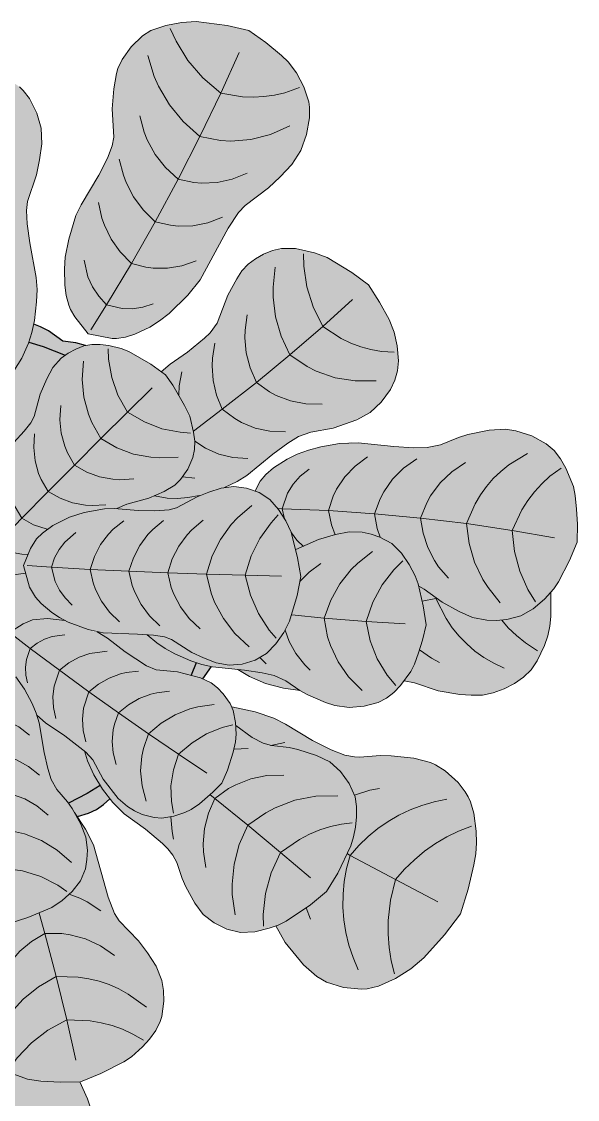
# Model space of a CAD drawing. Header units: centimetres. Extents: x 0 to 879, y -664 to 265.
# Drawn here: x 228.7 to 270.6, y -143.6 to -62.3 of the extents above; entities that cross this region are included whole.
import ezdxf

# ---------------------------------------------------------------- set-up
doc = ezdxf.new("R2010")
doc.units = ezdxf.units.CM
for name, color, linetype, lineweight, true_color in [('VEG-HOJAS', 117, 'Continuous', 18, 0x2e5e38), ('VEG-MACETA', 25, 'Continuous', 25, 0x745440), ('VEG-NERVIOS', 115, 'Continuous', 9, 0x528c5c)]:
    doc.layers.add(name, color=color, linetype=linetype, lineweight=lineweight, true_color=true_color)
doc.layers.add('VEG-RELLENO', color=253, linetype='Continuous', true_color=0x96c896)

# ---------------------------------------------------------------- blocks, each defined once
blk = doc.blocks.new('VEG_Ficus_lyrata_PLANTA')
at = {"layer": 'VEG-RELLENO', "true_color": 0x4a8051}
h = blk.add_hatch(color=105, dxfattribs=at)
h.dxf.hatch_style = 1
h.paths.add_polyline_path([(21.51, 41.45), (22.8, 40.55), (23.97, 39.57), (24.47, 39.09), (24.9, 38.55), (25.29, 37.91), (25.8, 36.83), (26.03, 36.06), (26.08, 35.67), (26.03, 34.44), (25.73, 33.18), (25.23, 32.04), (24.46, 31.02), (23.29, 29.83), (22.7, 29.33), (21.49, 28.48), (20.73, 27.72), (19.95, 26.53), (17.82, 22.63), (16.91, 21.49), (15.49, 20.11), (14.77, 19.55), (14.03, 19.08), (12.91, 18.55), (12.19, 18.32), (11.52, 18.21), (11.2, 18.21), (9.39, 18.57), (8.38, 19.85), (8.04, 20.41), (7.91, 20.73), (7.72, 21.45), (7.61, 22.23), (7.58, 23.48), (7.65, 24.34), (7.91, 25.7), (8.46, 27.48), (8.85, 28.29), (10.18, 30.54), (10.83, 31.82), (11.18, 32.75), (11.31, 33.41), (11.2, 35.53), (11.32, 37.05), (11.51, 38.21), (11.62, 38.58), (11.94, 39.26), (12.62, 40.22), (13.47, 41.04), (13.78, 41.25), (14.47, 41.59), (15.64, 41.92), (16.79, 42.1), (17.89, 42.09), (20.12, 41.76)])
at = {"layer": 'VEG-RELLENO', "true_color": 0x599561}
h = blk.add_hatch(color=103, dxfattribs=at)
h.dxf.hatch_style = 1
h.paths.add_polyline_path([(-2.74, 38.87), (-1.12, 38.88), (1.13, 38.67), (2.16, 38.35), (3.23, 37.86), (4.2, 37.19), (4.47, 36.93), (4.94, 36.31), (5.5, 35.22), (5.83, 34.07), (5.87, 32.89), (5.71, 31.69), (5.49, 30.56), (4.8, 28.54), (4.72, 27.86), (4.77, 26.86), (4.97, 25.42), (5.5, 22.36), (5.49, 20.98), (5.23, 19.11), (5.01, 18.25), (4.73, 17.47), (4.38, 16.73), (3.97, 16.06), (3.29, 15.27), (2.77, 14.9), (2.04, 14.53), (2.26, 15.61), (2.35, 17.03), (2.33, 17.75), (2.09, 18.77), (1.8, 19.43), (1.41, 20.06), (0.72, 20.85), (0.16, 21.24), (-0.48, 21.56), (-1.48, 21.89), (-2.11, 22.03), (-2.74, 22.09), (-4.45, 22.03), (-5.39, 21.93), (-5.54, 23.31), (-5.81, 24.77), (-6.16, 26.04), (-6.47, 26.63), (-7.84, 28.24), (-8.45, 29.18), (-9.03, 30.21), (-9.32, 30.93), (-9.41, 31.29), (-9.49, 32.44), (-9.34, 33.62), (-9.1, 34.34), (-8.93, 34.68), (-8.22, 35.65), (-7.07, 36.74), (-6.14, 37.36), (-4.08, 38.35)])
at = {"layer": 'VEG-RELLENO', "true_color": 0x56935e}
h = blk.add_hatch(color=103, dxfattribs=at)
h.dxf.hatch_style = 1
h.paths.add_polyline_path([(30.53, 22.27), (31.37, 20.96), (32.36, 19.02), (32.63, 18.02), (32.78, 16.9), (32.72, 15.77), (32.52, 15.07), (31.98, 14.04), (31.23, 13.13), (30.67, 12.64), (30.34, 12.44), (29.28, 11.94), (27.87, 11.45), (26.18, 11.15), (25.26, 10.82), (24.44, 10.31), (23.32, 9.48), (21.35, 7.89), (20.62, 7.43), (19.67, 6.98), (18.79, 6.74), (17.78, 6.36), (16.9, 6.21), (15.72, 6.16), (14.98, 6.22), (14.39, 6.35), (15.67, 6.98), (16.36, 7.58), (16.74, 8.09), (17.06, 8.65), (17.29, 9.24), (17.41, 9.84), (17.42, 10.48), (17.34, 11.14), (17.13, 12.07), (16.93, 12.63), (15.77, 14.68), (15.22, 15.47), (14.89, 15.71), (17.16, 17.4), (18.16, 18.23), (18.79, 18.87), (19.25, 19.66), (19.78, 21.18), (20.24, 22.09), (20.78, 23.02), (21.45, 23.81), (22.3, 24.4), (23.29, 24.84), (24.3, 25.02), (25.39, 24.93), (26.79, 24.57), (27.72, 24.16), (29.48, 23.05)])
at = {"layer": 'VEG-RELLENO', "true_color": 0xf2ead8}
h = blk.add_hatch(color=7, dxfattribs=at)
h.dxf.hatch_style = 1
h.paths.add_polyline_path([(5.27, 19.29), (6.38, 18.8), (7.46, 18.02), (8.46, 17.88), (9.18, 17.69), (8.44, 17.42), (7.64, 16.95), (5.98, 17.61), (4.91, 17.94)])
h.paths.add_polyline_path([(-15.11, 12.72), (-14.36, 12.59), (-13.72, 12.55), (-14.17, 12.03), (-15.18, 12.58)])
h.paths.add_polyline_path([(-16.01, -11.47), (-16.95, -10.54), (-17.47, -9.71), (-17.81, -8.78), (-17.99, -7.69), (-16.96, -7.62), (-16.11, -9.3), (-15.17, -10.75)])
h.paths.add_polyline_path([(11.02, -16.52), (10.28, -17.15), (9.71, -17.47), (9.1, -17.72), (8.57, -17.85), (7.89, -16.84), (9.3, -16.11), (10.28, -15.5)])
h.paths.add_polyline_path([(18.7, -6.54), (18.03, -7.45), (17.16, -7.17), (17.52, -6.24)])
at = {"layer": 'VEG-RELLENO', "true_color": 0x7a5e4a}
h = blk.add_hatch(color=35, dxfattribs=at)
h.dxf.hatch_style = 1
h.paths.add_polyline_path([(17.52, -6.24), (17.16, -7.17), (16.13, -6.93), (14.77, -6.81), (14.02, -6.6), (13.13, -6.09), (12.17, -5.43), (10.83, -4.39), (10.05, -3.92), (10.88, -4.04), (13.82, -4.13), (14.55, -4.75), (15.55, -5.39), (16.33, -5.77)])
h.paths.add_polyline_path([(9.3, -16.11), (7.89, -16.84), (6.85, -15.56), (6.58, -15.04), (6.33, -14.22), (5.99, -12.67), (5.75, -11.17), (5.51, -10.2), (6.16, -10.77), (7.62, -11.76), (9.1, -12.89), (9.33, -13.64), (9.62, -14.35), (10.28, -15.5)])
h.paths.add_polyline_path([(-15.17, -10.75), (-16.11, -9.3), (-16.96, -7.62), (-15.4, -7.27), (-14.16, -6.84), (-13.09, -6.28), (-12.13, -5.59), (-11.35, -4.82), (-10.98, -4.26), (-10.27, -2.42), (-10.32, -2.26), (-8.93, -2.16), (-7.77, -1.92), (-7.06, -1.68), (-6.38, -1.38), (-5.48, -0.82), (-4.8, -0.15), (-3.84, 1.45), (-3.88, 2.03), (-3.09, 1.32), (-2.54, 0.95), (-2, 0.68), (-1.46, 0.54), (-0.08, 0.38), (1.12, 1.13), (2.19, 0.6), (2.7, 0.43), (3.57, 0.37), (4.67, 0.5), (4.95, -0.54), (5.4, -1.29), (5.84, -1.78), (6.35, -2.24), (6.92, -2.65), (7.62, -3.06), (6.32, -2.92), (5.17, -3.02), (4.47, -3.3), (3.45, -3.97), (3.12, -5.06), (3.05, -5.52), (3.09, -6.03), (3.21, -6.57), (2.38, -5.92), (1.57, -5.51), (1.03, -5.39), (-0.24, -5.3), (-0.33, -4.4), (-0.59, -3.44), (-0.89, -2.89), (-1.8, -1.65), (-3.19, -1.22), (-3.77, -1.13), (-4.4, -1.17), (-5.43, -1.43), (-6.49, -1.88), (-7.17, -2.27), (-8.22, -3.05), (-9.2, -3.95), (-10.01, -4.95), (-11.09, -6.75), (-12.04, -8.22), (-12.84, -9.19), (-13.35, -9.59), (-14.51, -10.26)])
h.paths.add_polyline_path([(-14.17, 12.03), (-13.72, 12.55), (-12.71, 12.59), (-11.99, 12.77), (-10.59, 13.47), (-9.93, 12.87), (-9.26, 12.39), (-8.82, 11.89), (-7.93, 11.03), (-7.57, 10.56), (-7.3, 10.04), (-7.02, 9.22), (-6.66, 7.95), (-6.35, 6.52), (-7.13, 7.06), (-8.21, 7.65), (-8.93, 7.94), (-9.89, 8.18), (-10.82, 9.38), (-11.83, 10.4), (-12.9, 11.28)])
h.paths.add_polyline_path([(5.98, 17.61), (7.64, 16.95), (6.91, 16.28), (6.39, 15.46), (5.76, 14.01), (5.4, 12.61), (5.06, 11.85), (4.56, 11.22), (3.76, 10.37), (2.61, 9.28), (2.21, 10.65), (1.8, 12.51), (1.79, 13.42), (2.04, 14.53), (3.04, 15.07), (3.53, 15.5), (3.97, 16.06), (4.38, 16.73), (4.91, 17.94)])
h.paths.add_polyline_path([(17.51, 6.24), (16.05, 5.44), (15.23, 5.25), (13.16, 5.25), (11.54, 5.39), (12.29, 5.72), (13.68, 6.06), (14.39, 6.35), (14.98, 6.22), (15.72, 6.16), (16.5, 6.17), (17.49, 6.3)])
at = {"layer": 'VEG-RELLENO', "true_color": 0x659d6c}
h = blk.add_hatch(color=103, dxfattribs=at)
h.dxf.hatch_style = 1
h.paths.add_polyline_path([(15.22, 15.47), (15.99, 14.32), (16.93, 12.63), (17.21, 11.77), (17.39, 10.81), (17.41, 9.84), (17.19, 8.94), (16.74, 8.09), (16.15, 7.36), (15.4, 6.82), (13.68, 6.06), (12.29, 5.72), (11.54, 5.39), (10.96, 5.4), (10.23, 5.33), (8.7, 4.99), (7.65, 4.61), (6.72, 4.11), (5.68, 3.31), (5.15, 2.63), (4.51, 1.09), (4.67, 0.5), (3.57, 0.37), (2.7, 0.43), (2.19, 0.6), (1.12, 1.13), (1.74, 1.72), (2.25, 2.56), (2.65, 3.56), (2.92, 4.66), (3.04, 5.9), (3.03, 7.18), (2.94, 7.98), (2.61, 9.28), (3.76, 10.37), (4.56, 11.22), (5.06, 11.85), (5.31, 12.34), (5.76, 14.01), (6.11, 14.87), (6.55, 15.75), (7.11, 16.5), (7.86, 17.1), (8.74, 17.55), (9.65, 17.77), (10.62, 17.73), (11.88, 17.45), (12.71, 17.1), (14.28, 16.15)])
at = {"layer": 'VEG-RELLENO', "true_color": 0x4e8856}
h = blk.add_hatch(color=105, dxfattribs=at)
h.dxf.hatch_style = 1
h.paths.add_polyline_path([(46.29, 2.85), (45.71, 1.46), (44.71, -0.41), (44.07, -1.18), (43.27, -1.94), (42.35, -2.56), (41.34, -2.92), (40.21, -3.06), (39.1, -3), (38.05, -2.69), (37.03, -2.19), (36.09, -1.68), (34.74, -0.7), (34.33, -0.47), (33.94, 0.59), (33.43, 1.46), (33.02, 2.03), (32.29, 2.74), (31.72, 3.08), (31.07, 3.35), (30.4, 3.54), (29.73, 3.64), (28.72, 3.57), (26.76, 3.04), (25.05, 2.3), (24.79, 3.32), (24.58, 3.9), (24.13, 4.75), (23.75, 5.32), (23.32, 5.84), (22.84, 6.27), (21.99, 6.71), (22.19, 7.17), (22.56, 7.71), (23.07, 8.21), (23.69, 8.69), (24.4, 9.12), (25.16, 9.49), (26, 9.79), (26.93, 10.05), (28.36, 10.3), (29.28, 10.37), (33.58, 9.99), (34.96, 9.98), (35.65, 10.1), (37.68, 10.88), (38.82, 11.15), (40.06, 11.35), (41.28, 11.33), (42.48, 11.03), (43.62, 10.49), (44.26, 10.03), (44.54, 9.76), (45.24, 8.79), (45.89, 7.39), (46.14, 6.36), (46.31, 4.2)])
at = {"layer": 'VEG-RELLENO', "true_color": 0x6ba172}
h = blk.add_hatch(color=113, dxfattribs=at)
h.dxf.hatch_style = 1
h.paths.add_polyline_path([(25.43, 0.26), (25.15, -1.17), (24.58, -3.12), (24.14, -3.97), (23.55, -4.82), (22.84, -5.56), (21.99, -6.05), (21, -6.34), (20.01, -6.42), (19.04, -6.24), (18.08, -5.88), (17.2, -5.47), (15.67, -4.5), (15.13, -4.3), (14.3, -4.17), (13.09, -4.08), (10.5, -4), (9.38, -3.75), (7.88, -3.19), (7.22, -2.84), (6.63, -2.45), (5.84, -1.78), (5.4, -1.29), (4.95, -0.54), (4.51, 1.09), (5.03, 2.38), (5.48, 3.09), (5.92, 3.52), (6.72, 4.11), (7.98, 4.74), (9.08, 5.09), (10.6, 5.37), (11.34, 5.4), (13.16, 5.25), (14.4, 5.22), (15.5, 5.29), (16.05, 5.44), (17.6, 6.28), (18.48, 6.63), (19.43, 6.93), (20.38, 7.05), (21.34, 6.92), (22.28, 6.59), (23.08, 6.07), (23.75, 5.32), (24.45, 4.18), (24.79, 3.32), (25.24, 1.46)])
at = {"layer": 'VEG-RELLENO', "true_color": 0x528e5a}
h = blk.add_hatch(color=93, dxfattribs=at)
h.dxf.hatch_style = 1
h.paths.add_polyline_path([(34.89, -3.38), (34.55, -4.75), (34.01, -6.34), (33.57, -7.17), (32.95, -7.97), (32.18, -8.72), (31.59, -9.09), (30.57, -9.46), (29.45, -9.62), (28.36, -9.56), (27.29, -9.25), (25.65, -8.51), (24.29, -7.6), (23.43, -7.21), (22.52, -7.01), (21.19, -6.81), (18.77, -6.55), (17.55, -6.25), (16.33, -5.77), (15.55, -5.39), (14.55, -4.75), (13.82, -4.13), (14.86, -4.24), (15.4, -4.39), (15.93, -4.64), (16.94, -5.31), (17.48, -5.61), (18.71, -6.14), (19.36, -6.33), (20.01, -6.42), (20.67, -6.39), (21.67, -6.17), (22.29, -5.91), (22.84, -5.56), (23.55, -4.82), (24.31, -3.69), (24.69, -2.82), (25.15, -1.17), (25.43, 0.26), (25.05, 2.3), (27.06, 3.14), (28.38, 3.5), (29.4, 3.64), (30.4, 3.54), (31.07, 3.35), (31.72, 3.08), (32.55, 2.53), (33.23, 1.75), (33.94, 0.59), (34.28, -0.29), (34.72, -2.17)])
at = {"layer": 'VEG-RELLENO', "true_color": 0x4a8051}
h = blk.add_hatch(color=105, dxfattribs=at)
h.dxf.hatch_style = 1
h.paths.add_polyline_path([(44.31, -0.93), (44.29, -2.75), (44.22, -3.48), (44.07, -4.21), (43.66, -5.34), (43.28, -6.09), (42.82, -6.77), (42.25, -7.34), (41.55, -7.82), (40.77, -8.22), (39.95, -8.51), (39.14, -8.68), (38.29, -8.7), (37.43, -8.63), (35.8, -8.36), (34, -7.77), (33.24, -7.62), (33.74, -6.91), (34.01, -6.34), (34.55, -4.75), (34.89, -3.38), (34.72, -2.17), (34.33, -0.47), (34.74, -0.7), (36.09, -1.68), (37.37, -2.37), (38.4, -2.82), (39.46, -3.04), (40.21, -3.06), (40.97, -2.99), (42.03, -2.71), (42.97, -2.17), (43.55, -1.69)])
h.paths.add_polyline_path([(25.39, -8.35), (23.65, -8.05), (22.76, -7.8), (21.55, -7.28), (20.68, -6.75), (22.83, -7.06), (23.73, -7.31), (24.29, -7.6)])
at = {"layer": 'VEG-RELLENO', "true_color": 0x5f9967}
h = blk.add_hatch(color=103, dxfattribs=at)
h.dxf.hatch_style = 1
h.paths.add_polyline_path([(19.48, -15.32), (18.66, -16.15), (17.38, -17.19), (16.67, -17.55), (15.84, -17.83), (14.95, -17.96), (14.07, -17.86), (13.16, -17.56), (12.34, -17.1), (11.64, -16.49), (11.04, -15.75), (10.52, -15.02), (9.73, -13.57), (9.39, -13.16), (8.79, -12.64), (7.88, -11.95), (6.16, -10.77), (5.51, -10.2), (5.15, -9.32), (4.57, -8.25), (3.91, -7.31), (3.21, -6.57), (3.09, -6.03), (3.05, -5.52), (3.12, -5.06), (3.45, -3.97), (4.47, -3.3), (5.17, -3.02), (6.32, -2.92), (7.62, -3.06), (8.62, -3.5), (10.24, -4.02), (10.83, -4.39), (12.17, -5.43), (13.13, -6.09), (14.02, -6.6), (14.77, -6.81), (16.13, -6.93), (16.98, -7.13), (17.86, -7.38), (18.66, -7.77), (19.35, -8.35), (19.94, -9.07), (20.33, -9.85), (20.51, -10.74), (20.53, -11.93), (20.4, -12.74), (19.89, -14.34)])
at = {"layer": 'VEG-RELLENO', "true_color": 0x649c6b}
h = blk.add_hatch(color=103, dxfattribs=at)
h.dxf.hatch_style = 1
h.paths.add_polyline_path([(3.48, -25.89), (2.11, -25.79), (0.22, -25.49), (-0.63, -25.19), (-1.5, -24.74), (-2.29, -24.17), (-2.87, -23.44), (-3.29, -22.56), (-3.52, -21.65), (-3.53, -20.71), (-3.36, -19.76), (-3.15, -18.86), (-2.63, -17.51), (-2.49, -16.69), (-2.54, -15.88), (-2.73, -14.73), (-3.15, -12.91), (-2.65, -12.06), (-1.54, -10.47), (-1.01, -9.4), (-0.61, -8.22), (-0.41, -7.41), (-0.24, -6.25), (-0.24, -5.3), (1.3, -5.44), (2.11, -5.75), (2.65, -6.1), (3.43, -6.78), (3.91, -7.31), (4.36, -7.92), (5.15, -9.32), (5.58, -10.41), (6.26, -13.93), (6.58, -15.04), (6.85, -15.56), (8, -16.98), (8.5, -17.82), (8.98, -18.75), (9.28, -19.72), (9.32, -20.74), (9.17, -21.78), (8.79, -22.69), (8.17, -23.5), (7.16, -24.38), (6.37, -24.85), (4.62, -25.55)])
at = {"layer": 'VEG-RELLENO', "true_color": 0x4c8453}
h = blk.add_hatch(color=105, dxfattribs=at)
h.dxf.hatch_style = 1
h.paths.add_polyline_path([(37.48, -25.18), (36.28, -26.76), (35.01, -28.2), (34.41, -28.81), (33.74, -29.34), (32.99, -29.83), (32.16, -30.28), (31.29, -30.63), (30.43, -30.83), (30, -30.86), (28.66, -30.74), (27.79, -30.49), (26.99, -30.14), (26.63, -29.92), (25.95, -29.36), (25.33, -28.7), (24.49, -27.68), (24.03, -26.99), (23.54, -26.09), (24.03, -25.9), (24.63, -25.57), (26.35, -24.36), (27.38, -23.51), (27.85, -22.74), (28.93, -20.7), (29.32, -19.71), (29.55, -18.64), (29.64, -17.87), (29.64, -17.09), (29.52, -16.37), (29.26, -15.69), (28.88, -15.04), (28.17, -14.18), (27.61, -13.73), (26.62, -13.24), (25.55, -12.89), (24.88, -12.7), (22.89, -12.42), (22.03, -12.05), (20.52, -10.97), (20.41, -10.13), (20.23, -9.58), (21.98, -9.94), (23.4, -10.43), (24.28, -10.89), (25.92, -11.89), (27.72, -12.82), (28.39, -13.11), (29.1, -13.3), (29.48, -13.35), (31.84, -13.24), (33.53, -13.39), (34.4, -13.53), (35.23, -13.77), (35.6, -13.95), (36.32, -14.4), (37, -14.97), (37.84, -15.98), (38.23, -16.73), (38.57, -18.04), (38.69, -19.41), (38.65, -20.67), (38.41, -21.9), (37.9, -23.89)])
at = {"layer": 'VEG-RELLENO', "true_color": 0x57945e}
h = blk.add_hatch(color=103, dxfattribs=at)
h.dxf.hatch_style = 1
h.paths.add_polyline_path([(27.38, -23.51), (26.15, -24.51), (24.63, -25.57), (23.72, -26.03), (22.68, -26.37), (21.58, -26.58), (20.88, -26.59), (19.85, -26.34), (18.88, -25.87), (18.06, -25.23), (17.43, -24.38), (16.6, -22.84), (16.06, -21.31), (15.6, -20.51), (14.98, -19.87), (13.98, -19.03), (11.79, -17.36), (11.23, -16.78), (10.7, -16.12), (10, -15.05), (9.62, -14.35), (9.33, -13.64), (9.1, -12.89), (9.73, -13.57), (10.68, -15.26), (11.43, -16.25), (11.86, -16.71), (12.34, -17.1), (13.16, -17.56), (14.07, -17.86), (14.66, -17.96), (15.25, -17.94), (15.84, -17.83), (16.4, -17.65), (17.15, -17.32), (17.79, -16.89), (18.66, -16.15), (19.48, -15.32), (19.95, -14.16), (20.4, -12.74), (20.53, -11.93), (20.52, -10.97), (21.76, -11.89), (22.59, -12.32), (23.21, -12.49), (24.54, -12.65), (25.21, -12.79), (26.62, -13.24), (27.61, -13.73), (28.42, -14.44), (28.88, -15.04), (29.26, -15.69), (29.52, -16.37), (29.6, -16.72), (29.64, -17.87), (29.41, -19.37), (29.08, -20.38), (28.09, -22.33)])
at = {"layer": 'VEG-RELLENO', "true_color": 0x55925d}
h = blk.add_hatch(color=103, dxfattribs=at)
h.dxf.hatch_style = 1
h.paths.add_polyline_path([(8.81, -37.86), (7.28, -37.88), (5.14, -37.72), (4.48, -37.56), (3.82, -37.33), (3.14, -37.03), (2.49, -36.66), (1.94, -36.21), (1.7, -35.96), (1.09, -35.04), (0.77, -34.37), (0.56, -33.68), (0.46, -32.62), (0.69, -30.47), (1.12, -28.88), (1.2, -28.25), (1.12, -27.32), (0.69, -25.59), (2.33, -25.82), (3.48, -25.89), (4.82, -25.47), (6.64, -24.71), (7.41, -24.18), (8.17, -23.5), (8.61, -22.97), (8.95, -22.4), (9.17, -21.78), (9.32, -20.74), (9.31, -20.05), (9.21, -19.39), (8.83, -18.43), (8.35, -17.55), (9.18, -18.79), (9.77, -19.99), (10.89, -23.93), (11.37, -25.16), (11.94, -25.98), (13.19, -27.22), (14.31, -28.79), (14.83, -29.85), (15.02, -30.58), (15.09, -31.37), (15.01, -32.57), (14.82, -33.3), (14.67, -33.65), (14.26, -34.31), (13.49, -35.22), (12.66, -35.97), (11.75, -36.53), (9.87, -37.44)])
at = {"layer": 'VEG-RELLENO', "true_color": 0x498050}
h = blk.add_hatch(color=105, dxfattribs=at)
h.dxf.hatch_style = 1
h.paths.add_polyline_path([(2.84, -47.85), (1.2, -47.63), (-0.71, -47.22), (-1.72, -46.85), (-2.73, -46.3), (-3.69, -45.61), (-4.21, -45.07), (-4.79, -44.1), (-5.16, -43), (-5.31, -41.9), (-5.17, -40.77), (-4.68, -38.96), (-3.89, -37.05), (-3.78, -36.4), (-3.81, -35.43), (-3.99, -34.03), (-4.5, -31.54), (-4.6, -30.6), (-3.95, -30.11), (-3.44, -29.56), (-2.83, -28.61), (-2.57, -27.95), (-2.44, -27.22), (-2.4, -26.47), (-2.45, -25.03), (-2.67, -23.91), (-2.59, -23.83), (-2.04, -24.37), (-1.21, -24.9), (-0.07, -25.41), (0.69, -25.59), (1.12, -27.32), (1.2, -28.25), (1.12, -28.88), (0.76, -30.14), (0.63, -30.8), (0.47, -32.25), (0.46, -32.98), (0.56, -33.68), (0.77, -34.37), (1.09, -35.04), (1.48, -35.67), (1.94, -36.21), (2.49, -36.66), (3.48, -37.18), (4.48, -37.56), (5.14, -37.72), (5.8, -37.8), (7.52, -37.89), (8.74, -37.86), (9.34, -39.15), (9.73, -40.36), (9.82, -41.59), (9.74, -42.45), (9.56, -43.28), (9.27, -44.04), (9.08, -44.38), (8.32, -45.32), (7.12, -46.31), (6.19, -46.82), (4.15, -47.53)])
at = {"layer": 'VEG-HOJAS'}
for points in [[(21.51, 41.45), (22.8, 40.55), (23.97, 39.57), (24.47, 39.09), (25.1, 38.24), (25.65, 37.2), (26.03, 36.06), (26.08, 35.67), (26.08, 34.87), (25.86, 33.59), (25.42, 32.4), (24.74, 31.35), (23.87, 30.4), (23, 29.57), (21.22, 28.25), (20.73, 27.72), (19.95, 26.53), (17.82, 22.63), (16.91, 21.49), (15.49, 20.11), (14.77, 19.55), (14.03, 19.08), (12.91, 18.55), (12.19, 18.32), (11.52, 18.21), (11.2, 18.21), (9.39, 18.57), (8.38, 19.85), (8.04, 20.41), (7.91, 20.73), (7.72, 21.45), (7.61, 22.23), (7.58, 23.48), (7.65, 24.34), (7.91, 25.7), (8.46, 27.48), (8.85, 28.29), (10.18, 30.54), (10.83, 31.82), (11.18, 32.75), (11.31, 33.41), (11.2, 35.53), (11.32, 37.05), (11.51, 38.21), (11.62, 38.58), (11.94, 39.26), (12.62, 40.22), (13.47, 41.04), (14.11, 41.44), (15.24, 41.83), (16.42, 42.05), (17.53, 42.12), (19.86, 41.81)], [(25.43, 0.26), (25.15, -1.17), (24.58, -3.12), (24.14, -3.97), (23.55, -4.82), (22.84, -5.56), (21.99, -6.05), (21, -6.34), (20.01, -6.42), (19.04, -6.24), (18.08, -5.88), (17.2, -5.47), (15.67, -4.5), (15.13, -4.3), (14.3, -4.17), (13.09, -4.08), (10.5, -4), (9.38, -3.75), (7.88, -3.19), (7.22, -2.84), (6.63, -2.45), (5.84, -1.78), (5.4, -1.29), (4.95, -0.54), (4.51, 1.09), (5.03, 2.38), (5.48, 3.09), (5.92, 3.52), (6.72, 4.11), (7.98, 4.74), (9.08, 5.09), (10.6, 5.37), (11.34, 5.4), (13.16, 5.25), (14.4, 5.22), (15.5, 5.29), (16.05, 5.44), (17.6, 6.28), (18.48, 6.63), (19.43, 6.93), (20.38, 7.05), (21.34, 6.92), (22.28, 6.59), (23.08, 6.07), (23.75, 5.32), (24.3, 4.46), (24.7, 3.61), (25.19, 1.68)]]:
    blk.add_lwpolyline(points, close=True, dxfattribs=at)
for points in [[(4.2, 37.19), (4.47, 36.93), (4.94, 36.31), (5.5, 35.22), (5.83, 34.07), (5.87, 32.89), (5.71, 31.69), (5.49, 30.56), (4.8, 28.54), (4.72, 27.86), (4.77, 26.86), (4.97, 25.42), (5.45, 22.81), (5.52, 21.91), (5.49, 20.98), (5.32, 19.56), (5.13, 18.67), (4.88, 17.85), (4.38, 16.73), (3.76, 15.77)], [(14.89, 15.71), (15.58, 16.27), (16.88, 17.17), (18.16, 18.23), (18.59, 18.64), (19.12, 19.38), (19.92, 21.48), (20.59, 22.72), (20.98, 23.31), (21.45, 23.81), (22, 24.22), (22.62, 24.57), (23.29, 24.84), (23.96, 24.99), (25.02, 24.99), (26.46, 24.67), (27.42, 24.31), (29.27, 23.19), (30.53, 22.27), (31.37, 20.96), (32.09, 19.64), (32.48, 18.7), (32.7, 17.66), (32.79, 16.52), (32.72, 15.77), (32.52, 15.07), (32.19, 14.37), (31.5, 13.41), (30.67, 12.64), (29.65, 12.09), (27.87, 11.45), (26.18, 11.15), (25.26, 10.82), (24.44, 10.31), (23.32, 9.48), (21.35, 7.89), (20.62, 7.43), (19.67, 6.98)], [(3.76, 10.37), (4.56, 11.22), (5.06, 11.85), (5.31, 12.34), (5.76, 14.01), (6.25, 15.17), (6.72, 16.02), (7.34, 16.72), (7.86, 17.1), (8.44, 17.42), (9.04, 17.65), (9.65, 17.77), (10.29, 17.77), (10.95, 17.68), (11.88, 17.45), (12.44, 17.24), (14.1, 16.27), (15.22, 15.47), (15.77, 14.68), (16.66, 13.17), (17.04, 12.35), (17.34, 11.14), (17.42, 10.48), (17.41, 9.84), (17.29, 9.24), (16.91, 8.36), (16.36, 7.58), (15.92, 7.16), (15.11, 6.67), (13.96, 6.16), (12.29, 5.72), (11.54, 5.39)], [(21.99, 6.71), (22.36, 7.45), (22.8, 7.96), (23.37, 8.45), (24.4, 9.12), (25.16, 9.49), (26, 9.79), (26.93, 10.05), (28.36, 10.3), (29.75, 10.35), (32.44, 10.07), (33.93, 9.97), (34.96, 9.98), (35.98, 10.2), (37.32, 10.75), (38.04, 10.97), (39.64, 11.3), (40.88, 11.37), (41.67, 11.26), (42.87, 10.87), (43.95, 10.27), (44.54, 9.76), (45.03, 9.14), (45.43, 8.44), (46, 7.05), (46.14, 6.36), (46.24, 5.34), (46.31, 4.2), (46.29, 2.85), (45.71, 1.46), (44.88, -0.13), (44.52, -0.68), (43.82, -1.44), (42.97, -2.17), (42.03, -2.71), (40.97, -2.99), (40.21, -3.06), (39.46, -3.04), (38.4, -2.82), (37.37, -2.37), (36.09, -1.68), (34.74, -0.7), (34.33, -0.47)], [(17.78, 6.36), (16.9, 6.21), (16.11, 6.15), (15.34, 6.18), (14.39, 6.35)], [(25.05, 2.3), (26.76, 3.04), (28.04, 3.42), (29.07, 3.62), (30.06, 3.6), (30.74, 3.46), (31.4, 3.23), (32.29, 2.74), (33.02, 2.03), (33.62, 1.16), (34.07, 0.3), (34.28, -0.29), (34.67, -1.95), (34.89, -3.38), (34.62, -4.54), (34.31, -5.49), (34.01, -6.34), (33.74, -6.91), (32.95, -7.97), (32.45, -8.49), (31.89, -8.92), (31.27, -9.24), (30.2, -9.53), (29.08, -9.62), (28, -9.48), (27.29, -9.25), (25.95, -8.66), (25.36, -8.33), (24.29, -7.6), (23.43, -7.21), (22.52, -7.01), (21.19, -6.81), (18.77, -6.55), (17.95, -6.37), (17.14, -6.1), (15.93, -5.58), (15.2, -5.18), (14.55, -4.75), (13.82, -4.13)], [(4.67, 0.5), (3.57, 0.37), (2.7, 0.43), (2.19, 0.6), (1.12, 1.13)], [(44.31, -0.93), (44.29, -2.75), (44.22, -3.48), (44.07, -4.21), (43.81, -4.95), (43.28, -6.09), (42.82, -6.77), (42.25, -7.34), (41.55, -7.82), (40.77, -8.22), (39.95, -8.51), (39.14, -8.68), (38.29, -8.7), (37.43, -8.63), (35.8, -8.36), (34, -7.77), (33.24, -7.62)], [(3.21, -6.57), (3.09, -6.03), (3.05, -5.52), (3.12, -5.06), (3.45, -3.97), (4.47, -3.3), (5.17, -3.02), (6.32, -2.92), (7.62, -3.06)], [(10.05, -3.92), (10.83, -4.39), (12.17, -5.43), (13.79, -6.49), (14.52, -6.77), (16.13, -6.93), (17.86, -7.38), (18.66, -7.77), (19.13, -8.14), (19.57, -8.58), (20.1, -9.32), (20.33, -9.85), (20.51, -10.74), (20.54, -11.64), (20.5, -12.2), (20.33, -13), (19.89, -14.34), (19.48, -15.32), (18.79, -16.02), (17.79, -16.89), (17.15, -17.32), (16.67, -17.55), (15.84, -17.83), (14.95, -17.96), (14.37, -17.92), (13.46, -17.68), (12.87, -17.42), (12.34, -17.1), (11.64, -16.49), (10.52, -15.02), (9.73, -13.57), (9.2, -12.98), (7.62, -11.76), (6.16, -10.77), (5.51, -10.2)], [(3.91, -7.31), (4.57, -8.25), (5.15, -9.32), (5.46, -10.05), (5.68, -10.79), (6.06, -13.01), (6.33, -14.22), (6.58, -15.04), (7.02, -15.8), (7.81, -16.73), (8.17, -17.25), (8.83, -18.43), (9.21, -19.39), (9.33, -20.39), (9.29, -21.09), (9.17, -21.78), (8.79, -22.69), (8.17, -23.5), (7.41, -24.18), (6.64, -24.71), (4.82, -25.47), (3.48, -25.89)], [(25.39, -8.35), (24.13, -8.16), (22.76, -7.8), (21.55, -7.28), (20.68, -6.75)], [(20.23, -9.58), (21.98, -9.94), (23.4, -10.43), (24.28, -10.89), (26.31, -12.1), (27.72, -12.82), (28.74, -13.22), (29.48, -13.35), (29.86, -13.36), (31.44, -13.25), (32.24, -13.26), (33.97, -13.45), (35.23, -13.77), (35.6, -13.95), (36.32, -14.4), (37.31, -15.29), (37.84, -15.98), (38.05, -16.35), (38.23, -16.73), (38.48, -17.59), (38.67, -18.96), (38.7, -19.84), (38.65, -20.67), (38.5, -21.5), (38.06, -23.32), (37.48, -25.18), (36.28, -26.76), (34.72, -28.51), (33.74, -29.34), (32.58, -30.06), (31.29, -30.63), (30.43, -30.83), (30, -30.86), (28.66, -30.74), (27.38, -30.33), (26.63, -29.92), (25.63, -29.04), (24.25, -27.34), (23.54, -26.09)], [(20.52, -10.97), (21.76, -11.89), (22.59, -12.32), (23.21, -12.49), (24.54, -12.65), (25.21, -12.79), (26.62, -13.24), (27.61, -13.73), (28.42, -14.44), (29.09, -15.36), (29.52, -16.37), (29.64, -17.09), (29.64, -17.87), (29.55, -18.64), (29.41, -19.37), (29.21, -20.05), (28.22, -22.11), (27.38, -23.51), (26.15, -24.51), (24.33, -25.74), (23.72, -26.03), (23.04, -26.27), (21.95, -26.54), (20.88, -26.59), (19.85, -26.34), (18.88, -25.87), (18.06, -25.23), (17.43, -24.38), (16.74, -23.14), (16.48, -22.53), (16.06, -21.31), (15.78, -20.76), (15.4, -20.29), (14.98, -19.87), (13.7, -18.8), (12.1, -17.63), (11.23, -16.78), (10.45, -15.77), (9.8, -14.7), (9.33, -13.64), (9.1, -12.89)], [(8.35, -17.55), (9.18, -18.79), (9.77, -19.99), (10.89, -23.93), (11.37, -25.16), (11.72, -25.72), (13.19, -27.22), (13.86, -28.13), (14.51, -29.14), (14.94, -30.21), (15.07, -30.97), (15.09, -31.77), (14.93, -32.94), (14.82, -33.3), (14.48, -33.99), (14.02, -34.63), (13.49, -35.22), (12.66, -35.97), (12.06, -36.36), (10.33, -37.24), (8.81, -37.86), (7.28, -37.88), (5.8, -37.8), (4.81, -37.65), (3.48, -37.18)], [(8.74, -37.86), (9.34, -39.15), (9.73, -40.36)]]:
    blk.add_lwpolyline(points, dxfattribs=at)
at = {"layer": 'VEG-MACETA'}
for points in [[(9.18, 17.69), (8.46, 17.88), (7.46, 18.02), (6.38, 18.8), (5.79, 19.1), (5.27, 19.29)], [(4.91, 17.94), (5.98, 17.61), (7.64, 16.95)], [(17.52, -6.24), (17.16, -7.17)], [(18.03, -7.45), (18.7, -6.54)], [(10.28, -15.5), (9.3, -16.11), (7.89, -16.84)], [(8.57, -17.85), (9.41, -17.6), (10, -17.32), (10.54, -16.95), (11.02, -16.52)]]:
    blk.add_lwpolyline(points, dxfattribs=at)
at = {"layer": 'VEG-NERVIOS'}
for points in [[(19.39, 36.72), (18.03, 37.88), (16.9, 39.19), (16.01, 40.63), (15.57, 41.6)], [(17.81, 33.45), (16.55, 34.58), (15.51, 35.84), (14.7, 37.24), (14.37, 37.98), (13.87, 39.56)], [(19.39, 36.72), (20.78, 39.78)], [(17.81, 33.45), (19.39, 36.72)], [(19.39, 36.72), (21.04, 36.45), (21.85, 36.42), (22.65, 36.46), (23.45, 36.57), (24.23, 36.75), (25.33, 37.14)], [(16.16, 30.22), (15.21, 31.11), (14.44, 32.1), (13.84, 33.19), (13.61, 33.77), (13.27, 35)], [(17.81, 33.45), (19.37, 33.16), (20.14, 33.11), (21.66, 33.22), (23.15, 33.6), (24.61, 34.25)], [(16.16, 30.22), (17.81, 33.45)], [(14.44, 27.02), (13.54, 27.91), (12.81, 28.9), (12.25, 29.97), (12.04, 30.53), (11.73, 31.74)], [(14.44, 27.02), (16.16, 30.22)], [(16.16, 30.22), (17.35, 29.97), (17.94, 29.92), (19.11, 29.97), (20.26, 30.22), (21.39, 30.69)], [(12.64, 23.87), (11.8, 24.75), (11.12, 25.71), (10.61, 26.75), (10.42, 27.3), (10.15, 28.46)], [(12.64, 23.87), (14.44, 27.02)], [(14.44, 27.02), (15.59, 26.75), (16.16, 26.69), (17.29, 26.72), (18.42, 26.94), (19.53, 27.36)], [(27.08, 19.11), (26.35, 20.6), (25.88, 22.12), (25.65, 23.68), (25.63, 24.6)], [(10.77, 20.76), (10.18, 21.41), (9.71, 22.11), (9.36, 22.86), (9.07, 24.11)], [(10.77, 20.76), (12.64, 23.87)], [(12.64, 23.87), (13.74, 23.59), (14.28, 23.52), (15.37, 23.51), (16.46, 23.7), (17.53, 24.08)], [(24.6, 16.97), (23.95, 18.4), (23.53, 19.85), (23.35, 21.33), (23.35, 22.08), (23.5, 23.6)], [(27.08, 19.11), (29.33, 21.15)], [(9.57, 18.86), (10.77, 20.76)], [(10.77, 20.76), (11.94, 20.48), (12.72, 20.46), (13.5, 20.57), (14.28, 20.82)], [(22.08, 14.89), (21.6, 16), (21.31, 17.12), (21.2, 18.26), (21.22, 18.84), (21.38, 20.01)], [(24.6, 16.97), (27.08, 19.11)], [(27.08, 19.11), (28.48, 18.22), (29.2, 17.87), (29.95, 17.59), (30.72, 17.38), (31.51, 17.24), (32.47, 17.17)], [(12.34, 12.65), (11.63, 13.93), (11.16, 15.27), (10.92, 16.65), (10.89, 17.44)], [(19.5, 12.87), (19.06, 13.95), (18.81, 15.05), (18.73, 16.16), (18.76, 16.72), (18.94, 17.86)], [(10.33, 10.66), (9.66, 11.88), (9.4, 12.5), (9.06, 13.79), (8.93, 15.13), (9.03, 16.51)], [(22.08, 14.89), (24.6, 16.97)], [(24.6, 16.97), (25.91, 16.09), (26.59, 15.75), (28.01, 15.25), (29.52, 15.01), (31.12, 15.03)], [(16.22, 13.94), (16.25, 14.63), (16.46, 15.71)], [(19.5, 12.87), (22.08, 14.89)], [(22.08, 14.89), (23.06, 14.19), (23.58, 13.91), (24.66, 13.5), (25.81, 13.28), (27.03, 13.26)], [(12.34, 12.65), (14.21, 14.48)], [(8.34, 8.67), (7.81, 9.6), (7.61, 10.08), (7.34, 11.07), (7.24, 12.09), (7.31, 13.16)], [(10.33, 10.66), (12.34, 12.65)], [(12.34, 12.65), (13.62, 11.92), (14.95, 11.41), (16.32, 11.14), (17.1, 11.08)], [(17.32, 11.23), (19.5, 12.87)], [(19.5, 12.87), (20.44, 12.17), (20.94, 11.88), (21.98, 11.46), (23.09, 11.22), (24.28, 11.17)], [(6.35, 6.67), (5.84, 7.57), (5.64, 8.03), (5.37, 8.99), (5.27, 9.99), (5.33, 11.02)], [(8.34, 8.67), (10.33, 10.66)], [(10.33, 10.66), (11.55, 9.97), (12.81, 9.5), (14.12, 9.25), (14.79, 9.2), (16.17, 9.27)], [(17.42, 10.46), (18.24, 9.93), (19.23, 9.5), (20.29, 9.24), (21.42, 9.17)], [(27.51, 5.23), (27.88, 6.33), (28.13, 6.84), (28.75, 7.77), (29.53, 8.59), (30.47, 9.29)], [(30.99, 4.99), (31.41, 6.13), (31.69, 6.65), (32.35, 7.61), (33.19, 8.44), (34.19, 9.14)], [(37.93, 4.25), (38.58, 5.74), (38.98, 6.41), (39.44, 7.05), (39.95, 7.64), (40.52, 8.19), (41.14, 8.69), (42.55, 9.55)], [(4.37, 4.65), (3.87, 5.52), (3.68, 5.96), (3.42, 6.88), (3.32, 7.84), (3.37, 8.83)], [(6.35, 6.67), (8.34, 8.67)], [(8.34, 8.67), (9.27, 8.14), (10.24, 7.79), (11.25, 7.6), (11.76, 7.56), (12.82, 7.62)], [(24.02, 5.37), (24.43, 6.54), (24.86, 7.22), (25.39, 7.82), (26.05, 8.35)], [(34.47, 4.67), (34.93, 5.82), (35.23, 6.35), (35.94, 7.32), (36.82, 8.15), (37.87, 8.85)], [(41.39, 3.74), (42.11, 5.29), (42.56, 5.99), (43.06, 6.65), (43.61, 7.26), (44.23, 7.82), (45.08, 8.44)], [(16.51, 7.77), (17.43, 7.67)], [(4.37, 4.65), (6.35, 6.67)], [(6.35, 6.67), (7.26, 6.16), (8.2, 5.82), (9.18, 5.64), (9.68, 5.61), (10.71, 5.67)], [(18.31, 0.43), (18.75, 1.81), (19.37, 3.06), (20.17, 4.18), (20.65, 4.69), (21.74, 5.61)], [(21.24, 0.35), (21.69, 1.81), (22.34, 3.13), (23.18, 4.31), (23.73, 4.91)], [(23.71, 5.38), (24.02, 5.37)], [(24.02, 5.37), (24.21, 4.62)], [(24.02, 5.37), (27.51, 5.23)], [(27.51, 5.23), (27.74, 4.17), (28.02, 3.41)], [(27.51, 5.23), (30.99, 4.99)], [(30.99, 4.99), (31.2, 3.88), (31.43, 3.22)], [(30.99, 4.99), (34.47, 4.67)], [(2.4, 2.63), (4.37, 4.65)], [(4.37, 4.65), (5.24, 4.17), (6.29, 3.82)], [(9.53, 0.8), (9.86, 1.78), (10.32, 2.67), (10.92, 3.46), (11.27, 3.82), (12.06, 4.46)], [(12.46, 0.66), (12.79, 1.68), (13.27, 2.61), (13.89, 3.44), (14.25, 3.81), (15.07, 4.49)], [(15.38, 0.54), (15.72, 1.59), (16.21, 2.55), (16.84, 3.4), (17.2, 3.79), (18.05, 4.5)], [(34.47, 4.67), (34.66, 3.52), (35.01, 2.45), (35.51, 1.46), (35.83, 1), (36.57, 0.13)], [(34.47, 4.67), (37.93, 4.25)], [(37.93, 4.25), (38.14, 2.75), (38.55, 1.34), (39.17, 0.04), (39.56, -0.57), (40.47, -1.73)], [(37.93, 4.25), (41.39, 3.74)], [(6.6, 0.97), (6.84, 1.67), (7.18, 2.3), (7.62, 2.86), (8.44, 3.58)], [(24.72, 3.55), (25.13, 3), (25.62, 2.52)], [(41.39, 3.74), (41.56, 2.15), (41.96, 0.66), (42.57, -0.73), (43.15, -1.66)], [(41.39, 3.74), (44.58, 3.18)], [(2.4, 2.63), (3.03, 2.29), (3.68, 2.06), (4.36, 1.94), (4.85, 1.93)], [(27.18, -2.88), (27.69, -1.52), (28.38, -0.3), (29.24, 0.78), (29.73, 1.27), (30.84, 2.15)], [(4.78, 1.08), (6.6, 0.97)], [(6.6, 0.97), (6.88, -0.12), (7.21, -0.77), (7.64, -1.36), (8.18, -1.9)], [(6.6, 0.97), (9.53, 0.8)], [(25.35, -0.12), (26.05, 0.58), (26.93, 1.24)], [(30.35, -3.13), (30.86, -1.68), (31.56, -0.38), (32.44, 0.77), (33.12, 1.45)], [(9.53, 0.8), (9.76, -0.23), (9.93, -0.71), (10.39, -1.61), (11, -2.43), (11.75, -3.17)], [(9.53, 0.8), (12.46, 0.66)], [(12.46, 0.66), (12.7, -0.41), (12.89, -0.91), (13.37, -1.85), (14.01, -2.7), (14.8, -3.46)], [(12.46, 0.66), (15.38, 0.54)], [(15.38, 0.54), (15.65, -0.56), (15.84, -1.08), (16.34, -2.04), (17.01, -2.91), (17.83, -3.69)], [(15.38, 0.54), (18.31, 0.43)], [(18.31, 0.43), (18.67, -1), (18.92, -1.67), (19.59, -2.91), (20.46, -4.04), (21.54, -5.04)], [(18.31, 0.43), (21.24, 0.35)], [(21.24, 0.35), (21.63, -1.16), (22.23, -2.53), (23.05, -3.78), (23.57, -4.38)], [(21.24, 0.35), (23.96, 0.29)], [(34.59, -1.61), (35.61, -1.41)], [(35.61, -1.41), (36.39, -2.92), (36.85, -3.61), (37.37, -4.24), (37.95, -4.83), (38.57, -5.36), (39.25, -5.85), (39.99, -6.28), (40.78, -6.66)], [(24.75, -2.64), (27.18, -2.88)], [(27.18, -2.88), (27.44, -4.28), (27.66, -4.94), (28.24, -6.18), (29.04, -7.31), (30.06, -8.33)], [(27.18, -2.88), (30.35, -3.13)], [(30.35, -3.13), (30.66, -4.6), (31.19, -5.96), (31.95, -7.19), (32.59, -7.95)], [(30.35, -3.13), (33.3, -3.3)], [(40.6, -3.03), (41.09, -3.6), (41.71, -4.2), (42.39, -4.75), (43.3, -5.35)], [(24.24, -3.8), (24.54, -4.64), (25.05, -5.56), (25.73, -6.41), (26.13, -6.8)], [(3.65, -4.12), (5.01, -5.16)], [(5.01, -5.16), (5.53, -4.77), (6.08, -4.47), (6.67, -4.27), (7.62, -4.15)], [(5.01, -5.16), (4.72, -6.01), (4.64, -6.58), (4.67, -7.17), (4.79, -7.76)], [(5.01, -5.16), (7.21, -6.81)], [(7.21, -6.81), (7.93, -6.25), (8.69, -5.83), (9.51, -5.54), (10.82, -5.36)], [(34.38, -5.28), (35.3, -5.91), (35.89, -6.22)], [(22.37, -5.87), (22.82, -6.33)], [(7.21, -6.81), (6.82, -8), (6.72, -8.8), (6.77, -9.61), (6.95, -10.44)], [(7.21, -6.81), (9.43, -8.43)], [(9.43, -8.43), (10.17, -7.85), (10.96, -7.4), (11.81, -7.09), (12.25, -6.98), (13.18, -6.88)], [(9.43, -8.43), (9.03, -9.67), (8.95, -10.51), (9, -11.36), (9.21, -12.22)], [(9.43, -8.43), (11.67, -10.03)], [(11.67, -10.03), (12.42, -9.42), (13.23, -8.95), (14.1, -8.62), (14.56, -8.51), (15.51, -8.39)], [(13.93, -11.61), (14.9, -10.8), (15.94, -10.17), (17.06, -9.73), (17.65, -9.57), (18.88, -9.39)], [(0.83, -10.18), (1.85, -10.24), (2.34, -10.33), (3.27, -10.63), (4.15, -11.09), (4.96, -11.71)], [(11.67, -10.03), (11.37, -10.89), (11.27, -11.31), (11.19, -12.18), (11.26, -13.05), (11.48, -13.93)], [(11.67, -10.03), (13.93, -11.61)], [(16.2, -13.15), (17.22, -12.29), (18.31, -11.61), (19.49, -11.13), (20.29, -10.92)], [(13.93, -11.61), (13.55, -12.72), (13.43, -13.28), (13.34, -14.41), (13.45, -15.54), (13.75, -16.68)], [(13.93, -11.61), (16.2, -13.15)], [(20.39, -12.76), (21.46, -12.72)], [(23.17, -12.48), (24.22, -12.25)], [(1.44, -13.06), (2.5, -13.14), (3, -13.24), (3.97, -13.57), (4.87, -14.06), (5.71, -14.73)], [(16.2, -13.15), (15.82, -14.33), (15.63, -15.52), (15.66, -16.71), (15.81, -17.59)], [(16.2, -13.15), (18.33, -14.57)], [(18.93, -16.48), (19.97, -15.74), (20.52, -15.45), (21.66, -15.01), (22.86, -14.76), (24.14, -14.72)], [(1.99, -15.94), (3.08, -16.04), (3.6, -16.16), (4.59, -16.52), (5.51, -17.04), (6.36, -17.74)], [(18.59, -16.21), (18.93, -16.48)], [(29.47, -16.23), (30.63, -15.86), (31.37, -15.72)], [(18.93, -16.48), (18.45, -17.6), (18.16, -18.75), (18.06, -19.91), (18.09, -20.5), (18.27, -21.69)], [(18.93, -16.48), (21.42, -18.5)], [(21.42, -18.5), (22.78, -17.56), (23.49, -17.18), (24.98, -16.62), (26.56, -16.32), (28.22, -16.29)], [(29.15, -20.78), (29.81, -20.03), (30.51, -19.36), (31.24, -18.75), (32.02, -18.22), (32.83, -17.75), (33.68, -17.34), (34.57, -17.01), (35.49, -16.74), (36.45, -16.54)], [(15.62, -17.88), (15.72, -18.97), (15.83, -19.55)], [(21.42, -18.5), (20.78, -19.96), (20.39, -21.44), (20.24, -22.95), (20.26, -23.72), (20.48, -25.27)], [(21.42, -18.5), (23.89, -20.55)], [(23.89, -20.55), (25.33, -19.57), (26.09, -19.18), (26.86, -18.85), (27.66, -18.6), (28.49, -18.42), (29.31, -18.31)], [(32.57, -22.6), (33.26, -21.81), (34, -21.1), (34.77, -20.46), (35.59, -19.88), (36.44, -19.38), (37.33, -18.95), (38.3, -18.58)], [(2.49, -18.83), (3.9, -18.99), (4.58, -19.16), (5.85, -19.65), (7.04, -20.37), (8.12, -21.31)], [(23.89, -20.55), (23.19, -22.08), (22.76, -23.64), (22.59, -25.23), (22.61, -26.11)], [(23.89, -20.55), (26.16, -22.47)], [(29.15, -20.78), (28.89, -21.76), (28.71, -22.74), (28.62, -23.71), (28.6, -24.68), (28.67, -25.64), (28.82, -26.59), (29.06, -27.54), (29.37, -28.48), (29.77, -29.42)], [(28.95, -20.67), (29.15, -20.78)], [(29.15, -20.78), (32.57, -22.6)], [(2.94, -21.73), (4.42, -21.93), (5.81, -22.36), (7.1, -23.02), (7.78, -23.51)], [(32.57, -22.6), (32.21, -24.16), (32.03, -25.7), (32.02, -26.72), (32.1, -27.73), (32.26, -28.74), (32.51, -29.71)], [(32.57, -22.6), (35.76, -24.28)], [(7.95, -23.71), (8.76, -24), (9.3, -24.27), (10.34, -24.95)], [(5.69, -25.13), (6.12, -26.67)], [(25.83, -24.74), (26.17, -25.58)], [(6.12, -26.67), (5.1, -27.27), (4.22, -28.01), (3.48, -28.86), (3.15, -29.33), (2.61, -30.36)], [(6.12, -26.67), (7.39, -26.68), (8.01, -26.76), (9.19, -27.08), (10.32, -27.6), (11.37, -28.32)], [(6.12, -26.67), (6.97, -29.91)], [(6.97, -29.91), (5.63, -30.68), (4.47, -31.61), (3.48, -32.7), (3.05, -33.3), (2.32, -34.62)], [(6.97, -29.91), (8.63, -29.96), (9.43, -30.08), (10.21, -30.27), (10.96, -30.52), (11.7, -30.85), (12.41, -31.24), (13.77, -32.22)], [(6.97, -29.91), (7.77, -33.18)], [(7.77, -33.18), (6.34, -33.96), (5.1, -34.92), (4.03, -36.05), (3.45, -36.86)], [(7.77, -33.18), (8.46, -36.22)], [(7.77, -33.18), (9.52, -33.25), (10.36, -33.4), (11.18, -33.61), (11.97, -33.89), (12.74, -34.25), (13.55, -34.72)]]:
    blk.add_lwpolyline(points, dxfattribs=at)

msp = doc.modelspace()

# ---------------------------------------------------------------- block references
msp.add_blockref('VEG_Ficus_lyrata_PLANTA', (224.315, -104.421))

doc.saveas('drawing.dxf')
